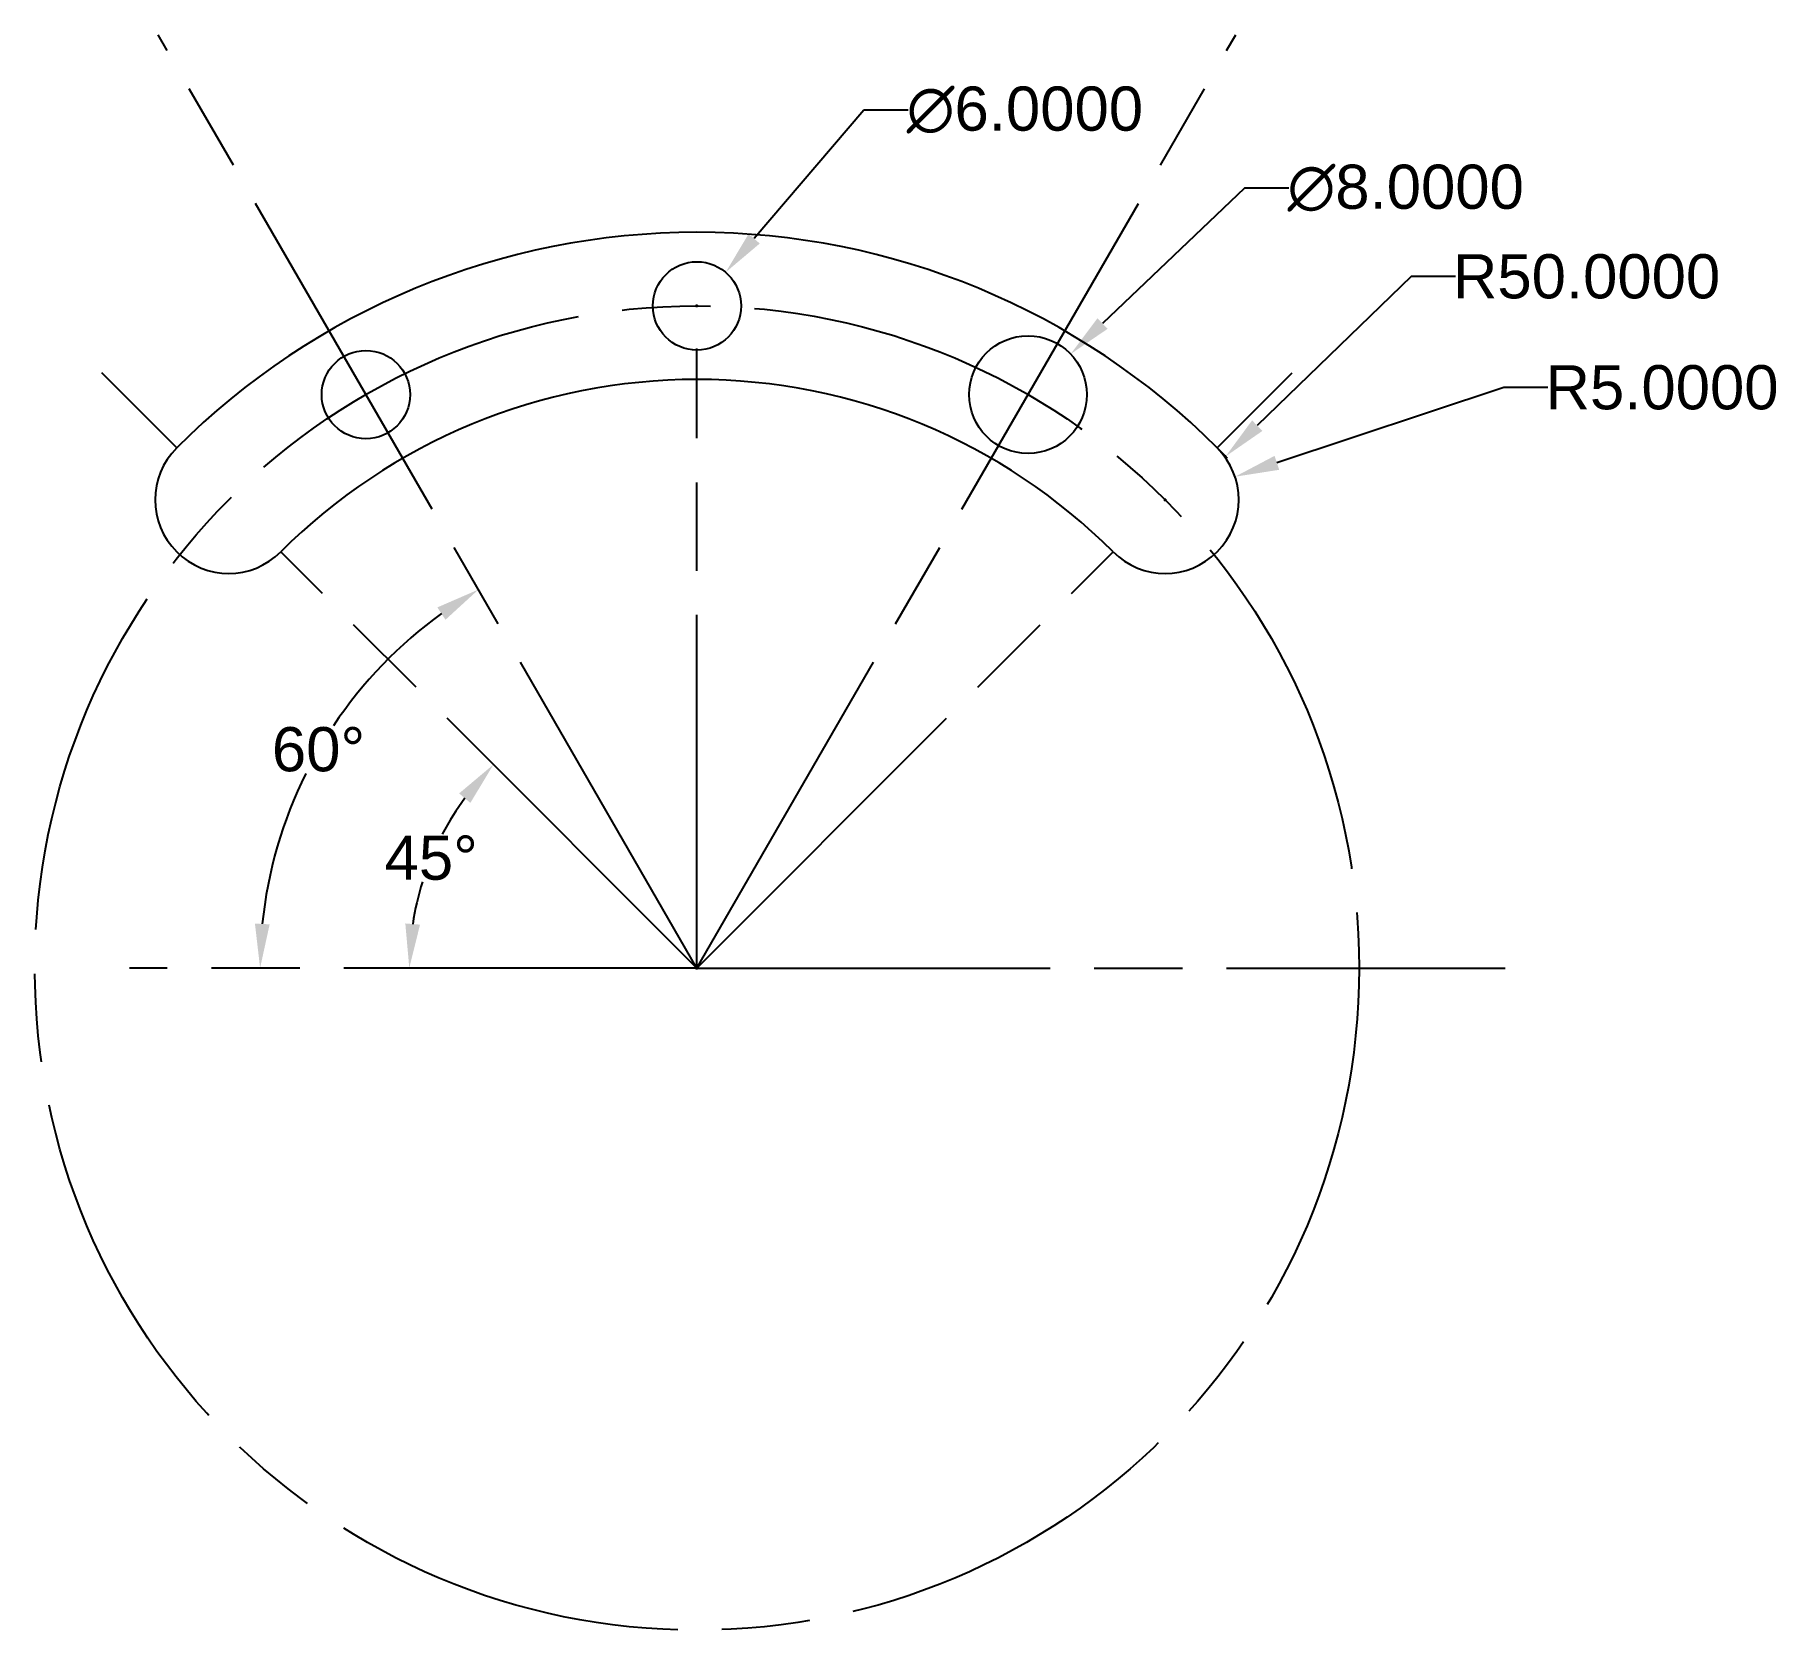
# Model space of a CAD drawing. Header units: millimetres. Extents: x -45 to 73, y -45 to 63.
import ezdxf

# ---------------------------------------------------------------- set-up
doc = ezdxf.new("R2010")
doc.units = ezdxf.units.MM
doc.header["$MEASUREMENT"] = 0
doc.linetypes.add('ACAD_ISO08W100', pattern=[36, 24, -3, 6, -3])
doc.layers.add('Layer1', color=7, linetype='ACAD_ISO08W100')
doc.styles.get("Standard").update_dxf_attribs({"font": 'arial.ttf'})
doc.dimstyles.get("Standard").update_dxf_attribs({"dimtxt": 3, "dimasz": 3, "dimexe": 0.18, "dimexo": 0.0625, "dimgap": 0.09, "dimtad": 0, "dimtih": 1, "dimtoh": 1, "dimdec": 4, "dimzin": 0, "dimdsep": 46, "dimtxsty": 'Standard', "dimcen": 0.09, "dimadec": 0, "dimazin": 0, "dimtfac": 1, "dimtdec": 4, "dimtofl": 0, "dimtmove": 0, "dimatfit": 3, "dimfxl": 1, "dimtolj": 1, "dimtzin": 0, "dimarcsym": 0})

# ---------------------------------------------------------------- blocks, each defined once
blk = doc.blocks.new('*D2')
at = {"color": 0, "lineweight": -2, "transparency": 16777216}
for start, end in [(143.7994, 152.2698), (162.5389, 171.2006)]:
    blk.add_arc((0, 0), 19.55, start, end, dxfattribs=at)
at = {"color": 0, "transparency": 16777216}
for points in [[(-16.16, 11.87), (-15.4, 11.22), (-13.83, 13.83)], [(-18.82, 2.95), (-19.82, 3.03), (-19.55, 0)]]:
    blk.add_solid(points, dxfattribs=at)
at = {"layer": 'Defpoints', "color": 0, "transparency": 16777216}
for p in [(-28.28, 28.28), (-16.93, 9.78), (0, 0), (0, 0), (-38.57, 0)]:
    blk.add_point(p, dxfattribs=at)
at = {"color": 0, "transparency": 16777216, "insert": (-18.06, 7.48), "char_height": 3, "attachment_point": 5}
blk.add_mtext('\\A1;45°', dxfattribs=at)
blk = doc.blocks.new('*D3')
at = {"color": 0, "lineweight": -2, "transparency": 16777216}
for start, end in [(125.7911, 146.3159), (153.552, 174.2089)]:
    blk.add_arc((0, 0), 29.69, start, end, dxfattribs=at)
at = {"color": 0, "transparency": 16777216}
for points in [[(-17.64, 24.51), (-17.09, 23.67), (-14.85, 25.72)], [(-29.04, 2.97), (-30.04, 3.02), (-29.69, 0)]]:
    blk.add_solid(points, dxfattribs=at)
at = {"layer": 'Defpoints', "color": 0, "transparency": 16777216}
for p in [(-36.62, 63.42), (-22.75, 19.09), (-38.57, 0), (0, 0), (0, 0)]:
    blk.add_point(p, dxfattribs=at)
at = {"color": 0, "transparency": 16777216, "insert": (-25.72, 14.85), "char_height": 3, "attachment_point": 5}
blk.add_mtext('\\A1;60°', dxfattribs=at)
blk = doc.blocks.new('*D4')
at = {"color": 0, "lineweight": -2, "transparency": 16777216}
for p, q in [((11.35, 58.31), (3.89, 49.57)), ((14.35, 58.31), (11.35, 58.31)), ((-0.09, 45), (0.09, 45)), ((0, 44.91), (0, 45.09))]:
    blk.add_line(p, q, dxfattribs=at)
at = {"color": 0, "transparency": 16777216}
blk.add_solid([(3.51, 49.89), (4.27, 49.24), (1.95, 47.28)], dxfattribs=at)
at = {"layer": 'Defpoints', "color": 0, "transparency": 16777216}
for p in [(1.95, 47.28), (-1.95, 42.72)]:
    blk.add_point(p, dxfattribs=at)
at = {"color": 0, "transparency": 16777216, "insert": (22.29, 58.31), "char_height": 3, "attachment_point": 5}
blk.add_mtext('\\A1;∅6.0000', dxfattribs=at)
blk = doc.blocks.new('*D5')
at = {"color": 0, "lineweight": -2, "transparency": 16777216}
for p, q in [((37.22, 53), (27.57, 43.8)), ((40.22, 53), (37.22, 53)), ((22.5, 38.88), (22.5, 39.06)), ((22.41, 38.97), (22.59, 38.97))]:
    blk.add_line(p, q, dxfattribs=at)
at = {"color": 0, "transparency": 16777216}
blk.add_solid([(27.22, 44.16), (27.91, 43.44), (25.4, 41.73)], dxfattribs=at)
at = {"layer": 'Defpoints', "color": 0, "transparency": 16777216}
for p in [(25.4, 41.73), (19.6, 36.21)]:
    blk.add_point(p, dxfattribs=at)
at = {"color": 0, "transparency": 16777216, "insert": (48.17, 53), "char_height": 3, "attachment_point": 5}
blk.add_mtext('\\A1;∅8.0000', dxfattribs=at)
blk = doc.blocks.new('*D6')
at = {"color": 0, "lineweight": -2, "transparency": 16777216}
for p, q in [((48.55, 46.99), (38.08, 36.86)), ((51.55, 46.99), (48.55, 46.99)), ((-0.09, 0), (0.09, 0)), ((0, -0.09), (0, 0.09))]:
    blk.add_line(p, q, dxfattribs=at)
blk.add_arc((0, 0), 50, 43.8606, 44.9284, dxfattribs=at)
at = {"color": 0, "transparency": 16777216}
blk.add_solid([(37.73, 37.22), (38.43, 36.5), (35.93, 34.77)], dxfattribs=at)
at = {"layer": 'Defpoints', "color": 0, "transparency": 16777216}
for p in [(35.93, 34.77), (0, 0)]:
    blk.add_point(p, dxfattribs=at)
at = {"color": 0, "transparency": 16777216, "insert": (60.46, 46.99), "char_height": 3, "attachment_point": 5}
blk.add_mtext('\\A1;R50.0000', dxfattribs=at)
blk = doc.blocks.new('*D7')
at = {"color": 0, "lineweight": -2, "transparency": 16777216}
for p, q in [((54.84, 39.45), (39.41, 34.34)), ((57.84, 39.45), (54.84, 39.45)), ((31.73, 31.82), (31.91, 31.82)), ((31.82, 31.73), (31.82, 31.91))]:
    blk.add_line(p, q, dxfattribs=at)
at = {"color": 0, "transparency": 16777216}
blk.add_solid([(39.26, 34.81), (39.57, 33.86), (36.57, 33.39)], dxfattribs=at)
at = {"layer": 'Defpoints', "color": 0, "transparency": 16777216}
for p in [(36.57, 33.39), (31.82, 31.82)]:
    blk.add_point(p, dxfattribs=at)
at = {"color": 0, "transparency": 16777216, "insert": (65.59, 39.45), "char_height": 3, "attachment_point": 5}
blk.add_mtext('\\A1;R5.0000', dxfattribs=at)

msp = doc.modelspace()

# ---------------------------------------------------------------- linework, layer by layer
for centre, radius in [((0, 45), 3), ((22.5, 38.97114), 4), ((-22.5, 38.97114), 3)]:
    msp.add_circle(centre, radius)
for centre, radius, start, end in [((0, 0), 50, 90, 135), ((0, 0), 50, 45, 90), ((0, 0), 40, 90, 135), ((0, 0), 40, 45, 90), ((-31.81981, 31.81981), 5, 135, 315), ((31.81981, 31.81981), 5, 225, 45)]:
    msp.add_arc(centre, radius, start, end)
at = {"layer": 'Layer1'}
for p, q in [((0, 0), (-36.61644, 63.42153)), ((0, 0), (36.61644, 63.42153)), ((0, 0), (0, 42.11357)), ((-35.35534, 35.35534), (-40.44893, 40.44893)), ((35.35534, 35.35534), (40.44893, 40.44893)), ((0, 0), (-28.28427, 28.28427)), ((0, 0), (28.28427, 28.28427)), ((0, 0), (-38.56672, 0)), ((0, 0), (54.91862, 0))]:
    msp.add_line(p, q, dxfattribs=at)
msp.add_circle((0, 0), 45, dxfattribs=at)

# ---------------------------------------------------------------- dimensions: what is measured, and where the dimension line sits
for base, line1, line2, picture, middle in [((-22.74702, 19.08702), ((0, 0), (-38.56672, 0)), ((0, 0), (-36.61644, 63.42153)), '*D3', (-25.71587, 14.84706)), ((-16.93363, 9.77663), ((0, 0), (-28.28427, 28.28427)), ((0, 0), (-38.56672, 0)), '*D2', (-18.06486, 7.48271))]:
    dim = msp.add_angular_dim_2l(base=base, line1=line1, line2=line2, dimstyle='Standard')
    dim.commit()
    dim.dimension.update_dxf_attribs({"geometry": picture, "text_midpoint": middle})
for p1, p2, picture, middle in [((-1.94648, 42.71719), (1.94648, 47.28281), '*D4', (22.29475, 58.31204)), ((19.60441, 36.21151), (25.39559, 41.73077), '*D5', (48.1664, 53.00224))]:
    dim = msp.add_diameter_dim_2p(p1=p1, p2=p2, dimstyle='Standard')
    dim.commit()
    dim.dimension.update_dxf_attribs({"geometry": picture, "text_midpoint": middle, "dimtype": 163})
for center, mpoint, picture, middle in [((0, 0), (35.92643, 34.77487), '*D6', (60.46296, 46.99377)), ((31.81981, 31.81981), (36.56606, 33.39241), '*D7', (65.59064, 39.44826))]:
    dim = msp.add_radius_dim(center=center, mpoint=mpoint, dimstyle='Standard')
    dim.commit()
    dim.dimension.update_dxf_attribs({"geometry": picture, "text_midpoint": middle, "dimtype": 164})

doc.saveas('drawing.dxf')
